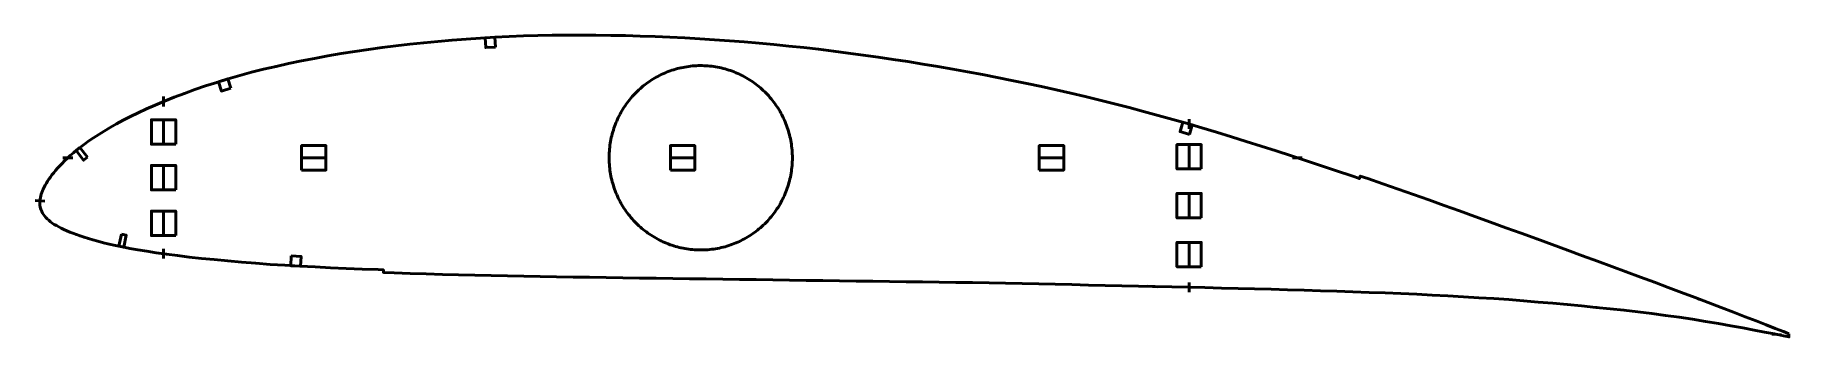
# Model space of a CAD drawing. Header units: metres. Extents: x -3 to 716, y 27 to 150.
import ezdxf

# ---------------------------------------------------------------- set-up
doc = ezdxf.new("R2010")
doc.units = ezdxf.units.M
doc.layers.add('Layer', color=1, linetype='Continuous', lineweight=50)

msp = doc.modelspace()

# ---------------------------------------------------------------- linework, layer by layer
at = {"layer": 'Layer'}
for p, q in [((270, 137.76), (270, 138.26)), ((50, 121.04), (50, 125.04)), ((50, 116.07), (50, 105.07)), ((470, 111.81), (470, 115.81)), ((470, 105.94), (470, 94.94)), ((12.77, 100), (8.77, 100)), ((50, 97.36), (50, 86.36)), ((116.99, 100), (105.99, 100)), ((232.47, 100), (231.97, 100)), ((268.08, 100), (257.08, 100)), ((307.53, 100), (308.03, 100)), ((419.16, 100), (408.16, 100)), ((512.38, 100), (516.38, 100)), ((1.35, 82.24), (-2.64, 82.55)), ((470, 85.89), (470, 74.89)), ((50, 78.66), (50, 67.66)), ((470, 65.85), (470, 54.85)), ((50, 62.69), (50, 58.69)), ((270, 62.24), (270, 61.74)), ((641.16, 56.24), (640.98, 55.77)), ((453.02, 47.48), (457, 47.18)), ((470, 48.98), (470, 44.98)), ((636.64, 39.26), (636.56, 38.76)), ((678.63, 42.22), (678.45, 41.75)), ((676.37, 34.37), (676.28, 33.88)), ((696.07, 30.96), (695.99, 30.47)), ((697.32, 35.08), (697.13, 34.62)), ((708.73, 27.81), (712.72, 27.5))]:
    msp.add_line(p, q, dxfattribs=at)
for points in [[(715.65, 27.93), (713.51, 28.8), (710.06, 30.14), (706.33, 31.61), (702.26, 33.2), (697.82, 34.89), (693.04, 36.72), (687.98, 38.65), (682.68, 40.67), (677.24, 42.75), (671.74, 44.83), (666.19, 46.88), (660.57, 49), (654.88, 51.16), (649.1, 53.31), (643.22, 55.48), (637.24, 57.67), (631.15, 59.91), (624.96, 62.17), (618.7, 64.46), (612.39, 66.76), (606.06, 69.07), (599.73, 71.37), (593.41, 73.67), (587.08, 75.95), (580.76, 78.23), (574.45, 80.49), (568.17, 82.73), (561.91, 84.94), (555.66, 87.14), (549.42, 89.31), (543.19, 91.46), (540.11, 92.51), (539.77, 91.52), (536.64, 92.59), (530.45, 94.68), (524.26, 96.75), (518.08, 98.79), (511.9, 100.81), (505.72, 102.8), (499.56, 104.78), (493.43, 106.71), (487.36, 108.61), (481.31, 110.46), (475.3, 112.26), (469.3, 114.01), (463.32, 115.72), (457.34, 117.39), (451.37, 119.02), (445.41, 120.6), (439.45, 122.14), (433.49, 123.63), (427.51, 125.08), (421.52, 126.48), (415.53, 127.85), (409.51, 129.18), (403.5, 130.47), (397.47, 131.72), (391.43, 132.93), (385.37, 134.1), (379.3, 135.23), (373.2, 136.32), (367.1, 137.38), (360.98, 138.4), (354.87, 139.39), (348.76, 140.33), (342.65, 141.24), (336.55, 142.1), (330.45, 142.92), (324.35, 143.7), (318.26, 144.44), (312.17, 145.13), (306.08, 145.78), (299.99, 146.39), (293.91, 146.95), (287.83, 147.47), (281.74, 147.94), (275.65, 148.37), (269.56, 148.75), (263.47, 149.1), (257.38, 149.4), (251.31, 149.65), (245.24, 149.87), (239.17, 150.03), (233.12, 150.15), (227.09, 150.23), (221.08, 150.27), (215.11, 150.25), (209.17, 150.19), (203.28, 150.07), (197.4, 149.89), (191.52, 149.66), (185.65, 149.37), (179.8, 149.03), (173.96, 148.64), (168.15, 148.19), (162.35, 147.69), (156.58, 147.14), (150.85, 146.54), (145.15, 145.88), (139.49, 145.16), (133.87, 144.39), (128.3, 143.57), (122.78, 142.68), (117.3, 141.73), (111.86, 140.73), (106.48, 139.68), (101.21, 138.6), (96.04, 137.46), (90.98, 136.26), (86.02, 135.01), (81.16, 133.7), (76.39, 132.33), (71.74, 130.91), (67.19, 129.44), (62.78, 127.93), (58.5, 126.38), (54.36, 124.8), (50.39, 123.2), (46.6, 121.61), (43.01, 120.03), (39.62, 118.46), (36.44, 116.9), (33.46, 115.37), (30.67, 113.86), (28.07, 112.39), (25.65, 110.96), (23.41, 109.57), (21.34, 108.22), (19.42, 106.92), (17.65, 105.65), (16.01, 104.41), (14.5, 103.21), (13.09, 102.05), (11.79, 100.92), (10.58, 99.82), (9.46, 98.76), (8.42, 97.73), (7.46, 96.73), (6.57, 95.75), (5.75, 94.8), (4.99, 93.88), (4.29, 92.98), (3.64, 92.1), (3.04, 91.23), (2.48, 90.38), (1.97, 89.59), (1.53, 88.81), (1.12, 88.01), (0.74, 87.22), (0.41, 86.5), (0.13, 85.8), (-0.1, 85.08), (-0.29, 84.37), (-0.45, 83.68), (-0.57, 83.02), (-0.65, 82.35), (-0.69, 81.74), (-0.7, 81.13), (-0.65, 80.52), (-0.54, 79.89), (-0.38, 79.26), (-0.17, 78.63), (0.1, 78), (0.42, 77.39), (0.81, 76.78), (1.27, 76.17), (1.78, 75.57), (2.35, 74.98), (2.98, 74.4), (3.67, 73.84), (4.41, 73.28), (5.22, 72.74), (6.09, 72.21), (7.04, 71.68), (8.06, 71.16), (9.15, 70.65), (10.31, 70.12), (11.56, 69.6), (12.88, 69.07), (14.3, 68.53), (15.81, 68), (17.43, 67.46), (19.19, 66.92), (21.08, 66.37), (23.13, 65.81), (25.33, 65.24), (27.72, 64.65), (30.3, 64.06), (33.1, 63.48), (36.15, 62.89), (39.46, 62.31), (43.07, 61.72), (46.97, 61.12), (51.16, 60.52), (55.64, 59.94), (60.41, 59.37), (65.46, 58.82), (70.77, 58.28), (76.29, 57.76), (81.97, 57.25), (87.76, 56.78), (93.65, 56.34), (99.65, 55.96), (105.78, 55.61), (112.02, 55.29), (118.36, 54.98), (124.77, 54.7), (131.27, 54.44), (137.83, 54.19), (140.04, 54.11), (140, 53.06), (144.39, 52.89), (150.99, 52.66), (157.58, 52.44), (164.2, 52.25), (170.84, 52.07), (177.52, 51.91), (184.21, 51.75), (190.89, 51.6), (197.56, 51.46), (204.25, 51.35), (210.97, 51.25), (217.72, 51.15), (224.49, 51.05), (231.27, 50.95), (238.05, 50.85), (244.86, 50.75), (251.68, 50.66), (258.51, 50.57), (265.34, 50.48), (272.17, 50.38), (279, 50.28), (285.82, 50.18), (292.64, 50.09), (299.47, 50), (306.3, 49.91), (313.13, 49.81), (319.96, 49.72), (326.78, 49.62), (333.61, 49.52), (340.44, 49.44), (347.26, 49.35), (354.08, 49.26), (360.89, 49.17), (367.7, 49.07), (374.5, 48.97), (381.3, 48.86), (388.1, 48.74), (394.88, 48.62), (401.66, 48.49), (408.44, 48.35), (415.23, 48.2), (422.04, 48.05), (428.86, 47.9), (435.67, 47.75), (442.49, 47.61), (449.3, 47.46), (456.1, 47.31), (462.91, 47.15), (469.72, 46.99), (476.52, 46.83), (483.3, 46.67), (490.07, 46.51), (496.83, 46.33), (503.59, 46.15), (510.35, 45.95), (517.11, 45.76), (523.83, 45.56), (530.5, 45.36), (537.13, 45.14), (543.73, 44.9), (550.3, 44.65), (556.8, 44.39), (563.24, 44.11), (569.64, 43.78), (576.03, 43.43), (582.39, 43.06), (588.7, 42.7), (594.89, 42.33), (600.95, 41.91), (606.99, 41.42), (613.03, 40.92), (619.01, 40.44), (624.91, 39.92), (630.78, 39.34), (636.63, 38.75), (642.42, 38.21), (648.13, 37.62), (653.81, 36.94), (659.53, 36.2), (665.21, 35.47), (670.75, 34.73), (676.17, 33.89), (681.55, 33), (686.84, 32.09), (691.95, 31.21), (696.81, 30.32), (701.4, 29.45), (705.72, 28.64), (709.72, 27.85), (713.41, 27.12), (715.69, 26.64)], [(307.53, 100), (307.52, 100.79), (307.5, 101.59), (307.46, 102.38), (307.4, 103.17), (307.32, 103.96), (307.23, 104.75), (307.12, 105.53), (307, 106.32), (306.86, 107.1), (306.7, 107.88), (306.53, 108.65), (306.34, 109.42), (306.14, 110.19), (305.92, 110.95), (305.68, 111.71), (305.43, 112.46), (305.16, 113.2), (304.88, 113.94), (304.58, 114.68), (304.26, 115.41), (303.93, 116.13), (303.59, 116.84), (303.23, 117.55), (302.86, 118.25), (302.47, 118.94), (302.07, 119.62), (301.65, 120.29), (301.22, 120.96), (300.77, 121.61), (300.32, 122.26), (299.84, 122.89), (299.36, 123.52), (298.86, 124.13), (298.35, 124.74), (297.83, 125.33), (297.29, 125.92), (296.75, 126.49), (296.19, 127.05), (295.62, 127.59), (295.03, 128.13), (294.44, 128.65), (293.84, 129.16), (293.22, 129.66), (292.6, 130.15), (291.96, 130.62), (291.32, 131.07), (290.67, 131.52), (290, 131.95), (289.33, 132.36), (288.65, 132.76), (287.96, 133.15), (287.27, 133.52), (286.56, 133.88), (285.85, 134.22), (285.13, 134.55), (284.41, 134.86), (283.68, 135.16), (282.94, 135.44), (282.2, 135.71), (281.45, 135.96), (280.69, 136.19), (279.94, 136.41), (279.17, 136.61), (278.41, 136.8), (277.64, 136.97), (276.86, 137.12), (276.09, 137.26), (275.31, 137.38), (274.52, 137.48), (273.74, 137.57), (272.95, 137.64), (272.17, 137.69), (271.38, 137.73), (270.59, 137.75), (269.8, 137.76), (269.01, 137.74), (268.23, 137.72), (267.44, 137.67), (266.65, 137.61), (265.87, 137.53), (265.09, 137.43), (264.3, 137.32), (263.53, 137.19), (262.75, 137.05), (261.98, 136.89), (261.21, 136.71), (260.45, 136.51), (259.68, 136.3), (258.93, 136.08), (258.18, 135.84), (257.43, 135.58), (256.69, 135.3), (255.96, 135.01), (255.23, 134.71), (254.51, 134.39), (253.79, 134.06), (253.08, 133.71), (252.38, 133.34), (251.69, 132.96), (251.01, 132.57), (250.33, 132.16), (249.66, 131.73), (249.01, 131.3), (248.36, 130.85), (247.72, 130.38), (247.09, 129.9), (246.47, 129.41), (245.86, 128.91), (245.26, 128.39), (244.67, 127.86), (244.1, 127.32), (243.53, 126.77), (242.98, 126.2), (242.44, 125.63), (241.91, 125.04), (241.39, 124.44), (240.89, 123.83), (240.4, 123.21), (239.92, 122.58), (239.45, 121.94), (239, 121.29), (238.56, 120.63), (238.14, 119.96), (237.73, 119.28), (237.33, 118.59), (236.95, 117.9), (236.59, 117.19), (236.24, 116.48), (235.9, 115.77), (235.58, 115.04), (235.27, 114.31), (234.98, 113.57), (234.7, 112.83), (234.44, 112.08), (234.2, 111.33), (233.97, 110.57), (233.76, 109.8), (233.56, 109.04), (233.38, 108.26), (233.22, 107.49), (233.07, 106.71), (232.93, 105.93), (232.82, 105.14), (232.72, 104.35), (232.64, 103.57), (232.57, 102.77), (232.52, 101.98), (232.49, 101.19), (232.47, 100.4), (232.47, 99.6), (232.49, 98.81), (232.52, 98.02), (232.57, 97.23), (232.64, 96.43), (232.72, 95.65), (232.82, 94.86), (232.93, 94.07), (233.07, 93.29), (233.22, 92.51), (233.38, 91.74), (233.56, 90.96), (233.76, 90.2), (233.97, 89.43), (234.2, 88.67), (234.44, 87.92), (234.7, 87.17), (234.98, 86.43), (235.27, 85.69), (235.58, 84.96), (235.9, 84.23), (236.24, 83.52), (236.59, 82.81), (236.95, 82.1), (237.33, 81.41), (237.73, 80.72), (238.14, 80.04), (238.56, 79.37), (239, 78.71), (239.45, 78.06), (239.92, 77.42), (240.4, 76.79), (240.89, 76.17), (241.39, 75.56), (241.91, 74.96), (242.44, 74.37), (242.98, 73.8), (243.53, 73.23), (244.1, 72.68), (244.67, 72.14), (245.26, 71.61), (245.86, 71.09), (246.47, 70.59), (247.09, 70.1), (247.72, 69.62), (248.36, 69.15), (249.01, 68.7), (249.66, 68.27), (250.33, 67.84), (251.01, 67.43), (251.69, 67.04), (252.38, 66.66), (253.08, 66.29), (253.79, 65.94), (254.51, 65.61), (255.23, 65.29), (255.96, 64.99), (256.69, 64.7), (257.43, 64.42), (258.18, 64.16), (258.93, 63.92), (259.68, 63.7), (260.45, 63.49), (261.21, 63.29), (261.98, 63.11), (262.75, 62.95), (263.53, 62.81), (264.3, 62.68), (265.09, 62.57), (265.87, 62.47), (266.65, 62.39), (267.44, 62.33), (268.23, 62.28), (269.01, 62.26), (269.8, 62.24), (270.59, 62.25), (271.38, 62.27), (272.17, 62.31), (272.95, 62.36), (273.74, 62.43), (274.52, 62.52), (275.31, 62.62), (276.09, 62.74), (276.86, 62.88), (277.64, 63.03), (278.41, 63.2), (279.17, 63.39), (279.94, 63.59), (280.69, 63.81), (281.45, 64.04), (282.2, 64.29), (282.94, 64.56), (283.68, 64.84), (284.41, 65.14), (285.13, 65.45), (285.85, 65.78), (286.56, 66.12), (287.27, 66.48), (287.96, 66.85), (288.65, 67.24), (289.33, 67.64), (290, 68.05), (290.67, 68.48), (291.32, 68.93), (291.96, 69.38), (292.6, 69.85), (293.22, 70.34), (293.84, 70.84), (294.44, 71.35), (295.03, 71.87), (295.62, 72.41), (296.19, 72.95), (296.75, 73.51), (297.29, 74.08), (297.83, 74.67), (298.35, 75.26), (298.86, 75.87), (299.36, 76.48), (299.84, 77.11), (300.32, 77.74), (300.77, 78.39), (301.22, 79.04), (301.65, 79.71), (302.07, 80.38), (302.47, 81.06), (302.86, 81.75), (303.23, 82.45), (303.59, 83.16), (303.93, 83.87), (304.26, 84.59), (304.58, 85.32), (304.88, 86.06), (305.16, 86.8), (305.43, 87.54), (305.68, 88.29), (305.92, 89.05), (306.14, 89.81), (306.34, 90.58), (306.53, 91.35), (306.7, 92.12), (306.86, 92.9), (307, 93.68), (307.12, 94.47), (307.23, 95.25), (307.32, 96.04), (307.4, 96.83), (307.46, 97.62), (307.5, 98.41), (307.52, 99.21), (307.53, 100)]]:
    msp.add_lwpolyline(points, close=True, dxfattribs=at)
for points in [[(185.95, 145.38), (181.96, 145.15), (181.73, 149.14), (185.72, 149.37), (185.95, 145.38)], [(77.49, 128.48), (73.66, 127.31), (72.49, 131.14), (76.32, 132.31), (77.49, 128.48)], [(55, 105.57), (45, 105.57), (45, 115.57), (55, 115.57), (55, 105.57)], [(470.15, 109.6), (466.31, 110.72), (467.43, 114.56), (471.27, 113.44), (470.15, 109.6)], [(18.83, 100.26), (17.26, 99.02), (14.16, 102.94), (15.72, 104.18), (18.83, 100.26)], [(106.49, 95), (106.49, 105), (116.49, 105), (116.49, 95), (106.49, 95)], [(257.58, 95), (257.58, 105), (267.58, 105), (267.58, 95), (257.58, 95)], [(408.66, 95), (408.66, 105), (418.66, 105), (418.66, 95), (408.66, 95)], [(475, 95.44), (465, 95.44), (465, 105.44), (475, 105.44), (475, 95.44)], [(55, 86.86), (45, 86.86), (45, 96.86), (55, 96.86), (55, 86.86)], [(475, 75.39), (465, 75.39), (465, 85.39), (475, 85.39), (475, 75.39)], [(55, 68.16), (45, 68.16), (45, 78.16), (55, 78.16), (55, 68.16)], [(32.75, 68.66), (34.71, 68.25), (33.68, 63.35), (31.72, 63.77), (32.75, 68.66)], [(475, 55.35), (465, 55.35), (465, 65.35), (475, 65.35), (475, 55.35)], [(102.31, 59.82), (106.31, 59.59), (106.08, 55.6), (102.09, 55.82), (102.31, 59.82)]]:
    msp.add_lwpolyline(points, dxfattribs=at)

doc.saveas('drawing.dxf')
